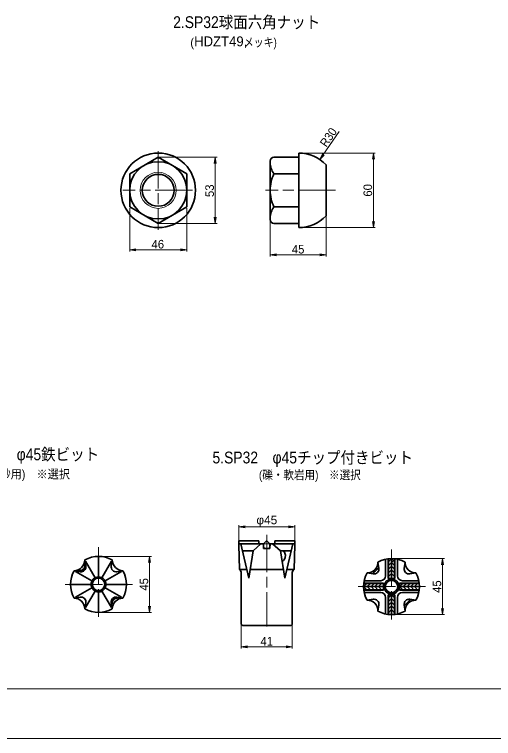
# Model space of a CAD drawing. Units: millimetres at full size, sheet at 1:2.5. Extents: x 2216 to 3896, y 1132 to 2335.
# Drawn here: x 2633 to 3019, y 1147 to 1729 of the extents above; entities that cross this region are included whole.
import ezdxf
from ezdxf.enums import TextEntityAlignment as Align

# ---------------------------------------------------------------- set-up
doc = ezdxf.new("R2010")
doc.units = ezdxf.units.MM
doc.header["$LTSCALE"] = 2.5
doc.linetypes.add('CHAIN', pattern=[18.5, 12, -1.5, 3.5, -1.5])
doc.linetypes.add('DASHED_SPACED', pattern=[12, 6, -6])
for name, color, linetype, lineweight in [('1外形線', 7, 'Continuous', 35), ('2細い実線', 3, 'Continuous', 20), ('3隠れ線', 2, 'DASHED_SPACED', 13), ('4中心線', 1, 'CHAIN', 15), ('6寸法線', 4, 'Continuous', 13), ('7 枠・タイトル', 7, 'Continuous', 13)]:
    doc.layers.add(name, color=color, linetype=linetype, lineweight=lineweight)
doc.styles.add('Arial', font='')
doc.styles.add('ＭＳ Ｐゴシック', font='')
doc.styles.get('Arial').set_extended_font_data('Arial')
doc.styles.get('ＭＳ Ｐゴシック').set_extended_font_data('MS PGothic')

# ---------------------------------------------------------------- blocks, each defined once
blk = doc.blocks.new('open_arrow')
at = {"color": 0, "linetype": 'Continuous', "lineweight": -2}
blk.add_lwpolyline([(7.5, 1.25), (0, 0), (7.5, -1.25)], dxfattribs=at)

msp = doc.modelspace()

# ---------------------------------------------------------------- linework, layer by layer
at = {"layer": '1外形線'}
for p, q in [((2725.738, 1601.037), (2748.738, 1614.316)), ((2748.738, 1614.316), (2771.738, 1601.037)), ((2861.838, 1614.316), (2841.838, 1614.316)), ((2861.838, 1587.766), (2861.838, 1617.766)), ((2838.838, 1564.216), (2838.838, 1611.316)), ((2883.838, 1567.37), (2883.838, 1608.162)), ((2725.738, 1601.037), (2725.738, 1574.495)), ((2771.738, 1601.037), (2771.738, 1574.495)), ((2861.838, 1601.041), (2841.838, 1601.041)), ((2861.838, 1587.766), (2861.838, 1557.766)), ((2725.738, 1574.495), (2748.738, 1561.216)), ((2748.738, 1561.216), (2771.738, 1574.495)), ((2861.838, 1574.491), (2841.838, 1574.491)), ((2861.838, 1561.216), (2841.838, 1561.216)), ((2861.838, 1557.766), (2861.838, 1561.216)), ((2813.585, 1305.854), (2813.585, 1302.854)), ((2813.585, 1305.854), (2829.585, 1305.854)), ((2829.585, 1305.854), (2829.585, 1303.554)), ((2833.585, 1303.554), (2835.685, 1305.654)), ((2836.485, 1305.654), (2838.585, 1303.554)), ((2842.585, 1305.854), (2842.585, 1303.554)), ((2842.585, 1305.854), (2858.585, 1305.854)), ((2858.585, 1305.854), (2858.585, 1302.854)), ((2813.585, 1303.554), (2833.585, 1303.554)), ((2813.585, 1302.854), (2814.087, 1282.854)), ((2821.539, 1275.854), (2815.141, 1303.554)), ((2825.085, 1297.854), (2831.355, 1303.554)), ((2833.335, 1303.554), (2833.585, 1299.854)), ((2833.585, 1303.554), (2833.585, 1300.854)), ((2833.585, 1299.854), (2838.585, 1299.854)), ((2838.585, 1299.854), (2838.835, 1303.554)), ((2838.585, 1303.554), (2858.585, 1303.554)), ((2838.585, 1303.554), (2838.585, 1300.854)), ((2847.085, 1297.854), (2840.815, 1303.554)), ((2850.631, 1275.854), (2857.03, 1303.554)), ((2858.585, 1302.854), (2858.084, 1282.854)), ((2700.683, 1276.951), (2700.683, 1293.451)), ((2816.457, 1297.854), (2825.085, 1297.854)), ((2825.085, 1297.854), (2821.539, 1275.854)), ((2847.085, 1297.854), (2850.631, 1275.854)), ((2847.433, 1297.854), (2847.085, 1297.854)), ((2855.713, 1297.854), (2849.016, 1297.854)), ((2689.683, 1290.578), (2690.487, 1285.749)), ((2697.941, 1276.287), (2690.282, 1289.542)), ((2703.425, 1276.287), (2711.085, 1289.542)), ((2711.683, 1290.578), (2710.88, 1285.749)), ((2925.503, 1288.796), (2926.307, 1283.967)), ((2931.773, 1291.166), (2931.773, 1277.898)), ((2933.753, 1275.668), (2933.753, 1291.5)), ((2934.003, 1275.668), (2934.003, 1291.529)), ((2936.503, 1275.668), (2936.503, 1291.668)), ((2939.003, 1275.668), (2939.003, 1291.529)), ((2939.253, 1275.668), (2939.253, 1291.5)), ((2941.233, 1291.166), (2941.233, 1277.898)), ((2947.503, 1288.796), (2946.699, 1283.967)), ((2681.055, 1281.95), (2685.885, 1281.147)), ((2695.346, 1273.693), (2682.091, 1281.352)), ((2706.02, 1273.692), (2719.275, 1281.352)), ((2720.311, 1281.951), (2715.482, 1281.147)), ((2814.087, 1282.854), (2819.922, 1282.854)), ((2822.667, 1282.854), (2836.085, 1282.854)), ((2849.503, 1282.854), (2836.085, 1282.854)), ((2858.084, 1282.854), (2852.248, 1282.854)), ((2815.585, 1280.354), (2815.585, 1239.354)), ((2856.585, 1280.028), (2856.585, 1239.354)), ((2916.875, 1280.168), (2921.704, 1279.365)), ((2933.753, 1275.668), (2939.253, 1275.668)), ((2956.131, 1280.168), (2951.302, 1279.365)), ((2694.683, 1270.951), (2678.183, 1270.951)), ((2706.683, 1270.951), (2723.183, 1270.951)), ((2930.003, 1269.168), (2914.003, 1269.168)), ((2930.003, 1271.668), (2914.142, 1271.668)), ((2930.003, 1271.918), (2914.172, 1271.918)), ((2914.506, 1273.898), (2927.773, 1273.898)), ((2930.003, 1271.918), (2930.003, 1266.418)), ((2943.003, 1271.918), (2958.834, 1271.918)), ((2943.003, 1266.418), (2943.003, 1271.918)), ((2943.003, 1271.668), (2958.864, 1271.668)), ((2943.003, 1269.168), (2959.003, 1269.168)), ((2945.233, 1273.898), (2958.5, 1273.898)), ((2695.346, 1268.209), (2682.091, 1260.549)), ((2697.941, 1265.614), (2690.282, 1252.359)), ((2700.683, 1264.951), (2700.683, 1248.451)), ((2703.425, 1265.614), (2711.085, 1252.359)), ((2706.02, 1268.209), (2719.275, 1260.549)), ((2930.003, 1266.668), (2914.142, 1266.668)), ((2930.003, 1266.418), (2914.172, 1266.418)), ((2914.506, 1264.438), (2927.773, 1264.438)), ((2943.003, 1266.668), (2958.864, 1266.668)), ((2943.003, 1266.418), (2958.834, 1266.418)), ((2945.233, 1264.438), (2958.5, 1264.438)), ((2681.055, 1259.951), (2685.884, 1260.754)), ((2720.311, 1259.951), (2715.482, 1260.754)), ((2916.875, 1258.168), (2921.704, 1258.972)), ((2931.773, 1260.438), (2931.773, 1247.171)), ((2933.753, 1262.668), (2933.753, 1246.837)), ((2933.753, 1262.668), (2939.253, 1262.668)), ((2934.003, 1262.668), (2934.003, 1246.808)), ((2936.503, 1262.668), (2936.503, 1246.668)), ((2939.003, 1262.668), (2939.003, 1246.808)), ((2939.253, 1262.668), (2939.253, 1246.837)), ((2941.233, 1260.438), (2941.233, 1247.171)), ((2956.131, 1258.168), (2951.302, 1258.972)), ((2689.683, 1251.323), (2690.487, 1256.152)), ((2711.683, 1251.323), (2710.88, 1256.152)), ((2925.503, 1249.541), (2926.307, 1254.37)), ((2947.503, 1249.541), (2946.699, 1254.37)), ((2817.085, 1237.854), (2855.085, 1237.854))]:
    msp.add_line(p, q, dxfattribs=at)
for centre, radius in [((2748.738, 1587.766), 30), ((2748.738, 1587.766), 22.993), ((2748.738, 1587.766), 12.85), ((2700.683, 1270.951), 6), ((2700.683, 1270.951), 5), ((2936.503, 1269.168), 6), ((2936.503, 1269.168), 5)]:
    msp.add_circle(centre, radius, dxfattribs=at)
for centre, radius, start, end in [((2841.838, 1611.316), 3, 90, 180), ((2861.838, 1587.766), 30, 42.83343, 90), ((2853.838, 1610.041), 15, 180, 216.8699), ((2869.709, 1587.766), 30.871, 154.53143, 180), ((2869.709, 1587.766), 30.871, 180, 205.46857), ((2853.838, 1565.491), 15, 143.1301, 180), ((2861.838, 1587.766), 30, 270, 317.16657), ((2841.838, 1564.216), 3, 180, 270), ((2836.085, 1305.354), 0.5, 36.8713, 143.135), ((2834.585, 1300.854), 1, 180, 270), ((2837.585, 1300.854), 1, 270, 0), ((2700.683, 1270.951), 22.5, 60.73243, 119.26759), ((2680.754, 1290.88), 8.935, 271.93585, 358.06434), ((2720.613, 1290.88), 8.935, 181.93575, 268.06434), ((2917.176, 1288.495), 8.332, 267.93001, 2.06999), ((2936.503, 1269.168), 22.5, 60.73243, 119.26759), ((2955.83, 1288.495), 8.332, 177.93001, 272.06999), ((2700.683, 1270.951), 22.5, 150.73241, 209.26759), ((2685.391, 1281.684), 0.232, 70.77492, 204.63645), ((2685.453, 1287.846), 6.264, 267.50462, 273.50993), ((2686.175, 1279.802), 2.216, 91.63637, 108.61402), ((2685.618, 1285.844), 4.257, 272.95123, 281.783), ((2686.541, 1285.093), 4, 260.55277, 9.44831), ((2685.87, 1284.454), 2.448, 275.65499, 291.00489), ((2685.198, 1287.496), 5.96, 282.49093, 288.79808), ((2685.424, 1285.697), 3.769, 290.56272, 300.54879), ((2685.147, 1287.737), 6.204, 288.52949, 294.59629), ((2685.366, 1285.817), 3.901, 300.38288, 310.02669), ((2685.827, 1286.274), 4.591, 294.47706, 302.67081), ((2685.336, 1285.847), 3.944, 310.07916, 319.61814), ((2685.931, 1286.042), 4.34, 303.16491, 311.83002), ((2685.786, 1286.298), 3.944, 310.38135, 319.91889), ((2685.817, 1286.267), 3.901, 319.97148, 329.61651), ((2685.592, 1285.703), 4.34, 318.16933, 326.83467), ((2685.936, 1286.21), 3.769, 329.45129, 339.4372), ((2685.36, 1285.807), 4.591, 327.32981, 335.52386), ((2687.18, 1285.763), 2.448, 338.99384, 354.34417), ((2683.897, 1286.487), 6.204, 335.40267, 341.46928), ((2691.831, 1285.459), 2.216, 161.38903, 178.36778), ((2689.95, 1286.243), 0.232, 65.37543, 199.21356), ((2684.139, 1286.435), 5.958, 341.20201, 347.51114), ((2685.789, 1286.016), 4.257, 348.21963, 357.05111), ((2683.781, 1286.181), 6.271, 356.4919, 2.49006), ((2714.825, 1285.093), 4, 170.55255, 279.44834), ((2700.683, 1270.951), 22.5, 330.73241, 29.26759), ((2811.637, 1279.691), 4, 9.26639, 52.23945), ((2860.574, 1279.728), 4, 128.59694, 184.31247), ((2922.361, 1283.311), 4, 260.5523, 9.44791), ((2950.645, 1283.31), 4, 170.55209, 279.44791), ((2936.503, 1269.168), 22.5, 150.73241, 209.26759), ((2927.773, 1277.898), 4, 270, 0), ((2945.233, 1277.898), 4, 180, 270), ((2936.503, 1269.168), 22.5, 330.73241, 29.26759), ((2927.773, 1260.438), 4, 0, 90), ((2945.233, 1260.438), 4, 90, 180), ((2680.754, 1251.021), 8.935, 1.93575, 88.06435), ((2686.541, 1256.808), 4, 350.55255, 99.44813), ((2714.825, 1256.808), 4, 80.55255, 189.44834), ((2717.23, 1255.465), 5.96, 161.2033, 167.50985), ((2717.47, 1255.414), 6.204, 155.40349, 161.47009), ((2720.613, 1251.021), 8.935, 91.93575, 178.06434), ((2716.007, 1256.094), 4.591, 147.32984, 155.52383), ((2715.43, 1255.691), 3.769, 149.45127, 159.43723), ((2715.775, 1256.198), 4.34, 138.16947, 146.83453), ((2715.55, 1255.634), 3.901, 139.97333, 149.61709), ((2715.435, 1255.859), 4.34, 123.16549, 131.83051), ((2715.58, 1255.604), 3.944, 130.3819, 139.92081), ((2716.03, 1256.054), 3.944, 130.0792, 139.61809), ((2715.539, 1255.627), 4.591, 114.47541, 122.66939), ((2716, 1256.084), 3.901, 120.38292, 130.02666), ((2716.22, 1254.164), 6.204, 108.53073, 114.59731), ((2715.942, 1256.204), 3.769, 110.56237, 120.54831), ((2716.169, 1254.404), 5.96, 102.49041, 108.79691), ((2715.496, 1257.447), 2.448, 95.65601, 111.00558), ((2715.749, 1256.057), 4.256, 92.95201, 101.78418), ((2715.192, 1262.099), 2.216, 271.63678, 288.61392), ((2715.913, 1254.053), 6.267, 87.50677, 93.50953), ((2715.975, 1260.217), 0.232, 250.78095, 24.62824), ((2917.176, 1249.842), 8.332, 357.93001, 92.06999), ((2922.361, 1255.026), 4, 350.55209, 99.4477), ((2950.645, 1255.026), 4, 80.55209, 189.44791), ((2955.83, 1249.842), 8.332, 87.93001, 182.06999), ((2717.578, 1255.721), 6.264, 176.49005, 182.4954), ((2711.417, 1255.658), 0.232, 245.37066, 19.22195), ((2715.577, 1255.885), 4.256, 168.21583, 177.04798), ((2709.535, 1256.442), 2.216, 341.38602, 358.36359), ((2714.186, 1256.138), 2.448, 158.99502, 174.34469), ((2700.683, 1270.951), 22.5, 240.73241, 299.26757), ((2936.503, 1269.168), 22.5, 240.73241, 299.26757), ((2817.085, 1239.354), 1.5, 180, 270), ((2855.085, 1239.354), 1.5, 270, 0)]:
    msp.add_arc(centre, radius, start, end, dxfattribs=at)
for centre, major_axis, ratio, start_param, end_param in [((2848.224, 1294.354), (0, 3.646), 0.775841, 4.712389, 6.6883082), ((2848.224, 1294.354), (0, 4.774), 0.5925, 3.2098697, 4.712389), ((2924.363, 1281.307), (2.828, 2.829), 0.258667, 0.5972124, 2.5443844), ((2948.642, 1257.029), (2.828, 2.828), 0.258667, 3.7388009, 5.6859729)]:
    msp.add_ellipse(centre, major_axis=major_axis, ratio=ratio, start_param=start_param, end_param=end_param, dxfattribs=at)
at = {"layer": '2細い実線'}
for p, q in [((2934.003, 1289.169), (2936.503, 1291.669)), ((2934.003, 1286.169), (2936.503, 1288.669)), ((2939.003, 1289.168), (2936.503, 1291.668)), ((2939.003, 1286.168), (2936.503, 1288.668)), ((2934.003, 1283.169), (2936.503, 1285.669)), ((2934.003, 1280.169), (2936.503, 1282.669)), ((2939.003, 1283.168), (2936.503, 1285.668)), ((2939.003, 1280.168), (2936.503, 1282.668)), ((2934.003, 1277.169), (2936.503, 1279.669)), ((2939.003, 1277.168), (2936.503, 1279.668)), ((2916.503, 1271.668), (2914.003, 1269.168)), ((2916.503, 1266.668), (2914.003, 1269.168)), ((2919.503, 1271.669), (2917.003, 1269.169)), ((2919.503, 1266.668), (2917.003, 1269.168)), ((2922.503, 1271.669), (2920.003, 1269.169)), ((2922.503, 1266.668), (2920.003, 1269.168)), ((2925.503, 1271.669), (2923.003, 1269.169)), ((2925.503, 1266.668), (2923.003, 1269.168)), ((2928.503, 1271.668), (2926.003, 1269.169)), ((2928.503, 1266.668), (2926.003, 1269.168)), ((2945.503, 1271.668), (2943.003, 1269.169)), ((2945.503, 1266.668), (2943.003, 1269.168)), ((2948.503, 1271.669), (2946.003, 1269.169)), ((2948.503, 1266.668), (2946.003, 1269.168)), ((2951.503, 1271.669), (2949.003, 1269.169)), ((2951.503, 1266.668), (2949.003, 1269.168)), ((2954.503, 1271.668), (2952.003, 1269.169)), ((2954.503, 1266.668), (2952.003, 1269.168)), ((2957.503, 1271.668), (2955.003, 1269.169)), ((2957.503, 1266.668), (2955.003, 1269.168)), ((2934.003, 1260.169), (2936.503, 1262.669)), ((2934.003, 1257.169), (2936.503, 1259.669)), ((2939.003, 1260.168), (2936.503, 1262.668)), ((2939.003, 1257.168), (2936.503, 1259.668)), ((2934.003, 1254.169), (2936.503, 1256.669)), ((2934.003, 1251.169), (2936.503, 1253.669)), ((2939.003, 1254.168), (2936.503, 1256.668)), ((2939.003, 1251.168), (2936.503, 1253.668)), ((2934.003, 1248.169), (2936.503, 1250.669)), ((2939.003, 1248.168), (2936.503, 1250.668))]:
    msp.add_line(p, q, dxfattribs=at)
for centre, radius in [((2748.738, 1587.766), 14.5), ((2938.231, 1288.408), 1.27)]:
    msp.add_circle(centre, radius, dxfattribs=at)
at = {"layer": '3隠れ線'}
msp.add_line((2833.585, 1303.554), (2838.585, 1303.554), dxfattribs=at)
at = {"layer": '4中心線'}
for p, q in [((2748.738, 1619.223), (2748.738, 1555.908)), ((2776.37, 1587.766), (2720.27, 1587.766)), ((2891.514, 1587.766), (2834.985, 1587.766)), ((2836.085, 1310.872), (2836.085, 1237.061)), ((2700.683, 1300.906), (2700.683, 1244.914)), ((2936.503, 1299.124), (2936.503, 1242.677)), ((2673.822, 1270.951), (2728.034, 1270.951)), ((2909.641, 1269.168), (2963.853, 1269.168))]:
    msp.add_line(p, q, dxfattribs=at)
at = {"layer": '6寸法線'}
for p, q in [((2894.314, 1635.037), (2878.826, 1612.493)), ((2749.738, 1614.316), (2796.063, 1614.316)), ((2794.563, 1561.216), (2794.563, 1614.316)), ((2862.838, 1617.766), (2923.402, 1617.766)), ((2921.902, 1557.766), (2921.902, 1617.766)), ((2861.748, 1587.766), (2861.928, 1587.766)), ((2861.838, 1587.676), (2861.838, 1587.856)), ((2725.738, 1573.495), (2725.738, 1538.457)), ((2771.738, 1573.495), (2771.738, 1538.457)), ((2883.838, 1567.87), (2883.838, 1534.438)), ((2749.738, 1561.216), (2796.063, 1561.216)), ((2838.838, 1563.216), (2838.838, 1534.438)), ((2862.838, 1557.766), (2923.402, 1557.766)), ((2725.738, 1539.957), (2771.738, 1539.957)), ((2838.838, 1535.938), (2883.838, 1535.938)), ((2813.585, 1304.644), (2813.585, 1318.685)), ((2813.585, 1317.185), (2858.661, 1317.185)), ((2858.661, 1304.644), (2858.661, 1318.685)), ((2701.684, 1293.45), (2743.211, 1293.45)), ((2741.711, 1248.45), (2741.711, 1293.45)), ((2937.503, 1291.668), (2979.031, 1291.668)), ((2977.531, 1246.668), (2977.531, 1291.668)), ((2701.683, 1248.45), (2743.211, 1248.45)), ((2937.503, 1246.668), (2979.031, 1246.668)), ((2815.585, 1241.816), (2815.585, 1219.269)), ((2856.585, 1241.816), (2856.585, 1219.269)), ((2815.585, 1220.769), (2856.585, 1220.769))]:
    msp.add_line(p, q, dxfattribs=at)
at = {"layer": '7 枠・タイトル'}
for p, q in [((2255.943, 1187.023), (3855.943, 1187.023)), ((2215.943, 1147.023), (3895.943, 1147.023))]:
    msp.add_line(p, q, dxfattribs=at)

# ---------------------------------------------------------------- block references
at = {"layer": '6寸法線', "xscale": 0.667, "yscale": 0.667}
for p, rotation in [((2794.563, 1614.316), 270), ((2878.826, 1612.493), 55.5), ((2921.902, 1617.766), 270), ((2794.563, 1561.216), 90), ((2921.902, 1557.766), 90), ((2771.738, 1539.957), 180), ((2883.838, 1535.938), 180), ((2858.661, 1317.185), 180), ((2741.711, 1293.45), 270), ((2977.531, 1291.668), 270), ((2741.711, 1248.45), 90), ((2977.531, 1246.668), 90), ((2856.585, 1220.769), 180)]:
    msp.add_blockref('open_arrow', p, dxfattribs=dict(at, rotation=rotation))
for p in [(2725.738, 1539.957), (2838.838, 1535.938), (2813.585, 1317.185), (2815.585, 1220.769)]:
    msp.add_blockref('open_arrow', p, dxfattribs=at)

# ---------------------------------------------------------------- texts
at = {"layer": '6寸法線', "style": 'ＭＳ Ｐゴシック', "width": 0.95}
msp.add_text('R30', height=6.928, rotation=55.51, dxfattribs=at).set_placement((2885.692, 1630.435), align=Align.MIDDLE_CENTER)
at = {"layer": '6寸法線', "style": 'ＭＳ Ｐゴシック'}
for s, p in [('53', (2790.063, 1587.418)), ('60', (2917.402, 1587.766)), ('45', (2737.211, 1270.95)), ('45', (2973.031, 1269.168))]:
    msp.add_text(s, height=6.928, rotation=90, dxfattribs=at).set_placement(p, align=Align.MIDDLE_CENTER)
for s, p in [('46', (2748.389, 1544.457)), ('45', (2861.338, 1540.438)), ('41', (2836.085, 1225.269))]:
    msp.add_text(s, height=6.928, dxfattribs=at).set_placement(p, align=Align.MIDDLE_CENTER)
at = {"layer": '6寸法線', "style": 'ＭＳ Ｐゴシック', "width": 1.05}
msp.add_text('φ45', height=6.928, dxfattribs=at).set_placement((2836.123, 1322.739), align=Align.MIDDLE_CENTER)
at = {"layer": '7 枠・タイトル', "style": 'ＭＳ Ｐゴシック', "width": 0.9}
msp.add_text('2.SP32球面六角ナット', height=9.501, dxfattribs=at).set_placement((2879.078, 1722.965), align=Align.MIDDLE_RIGHT)
at = {"layer": '7 枠・タイトル'}
for s, height, style, width, p in [('HDZT49,', 7.955, 'Arial', 0.95, (2777.602, 1701.165)), ('メッキ)', 6.928, 'ＭＳ Ｐゴシック', 0.85, (2817.503, 1701.165))]:
    msp.add_text(s, height=height, dxfattribs=dict(at, style=style, width=width)).set_placement(p, align=Align.BOTTOM_LEFT)
at = {"layer": '7 枠・タイトル', "style": 'ＭＳ Ｐゴシック'}
msp.add_text('(', height=6.928, dxfattribs=at).set_placement((2774.541, 1701.165), align=Align.BOTTOM_LEFT)
for s, height, width, p in [('5.SP32\u3000φ45鉄ビット', 9.501, 0.9, (2643.774, 1375.487)), ('5.SP32\u3000φ45チップ付きビット', 9.501, 0.9, (2873.063, 1372.951)), ('(土砂用)\u3000※選択', 6.928, 0.95, (2643.391, 1359.554)), ('(礫・軟岩用)\u3000※選択', 6.928, 0.9, (2870.733, 1358.927))]:
    msp.add_text(s, height=height, dxfattribs=dict(at, width=width)).set_placement(p, align=Align.MIDDLE_CENTER)

doc.saveas('drawing.dxf')
